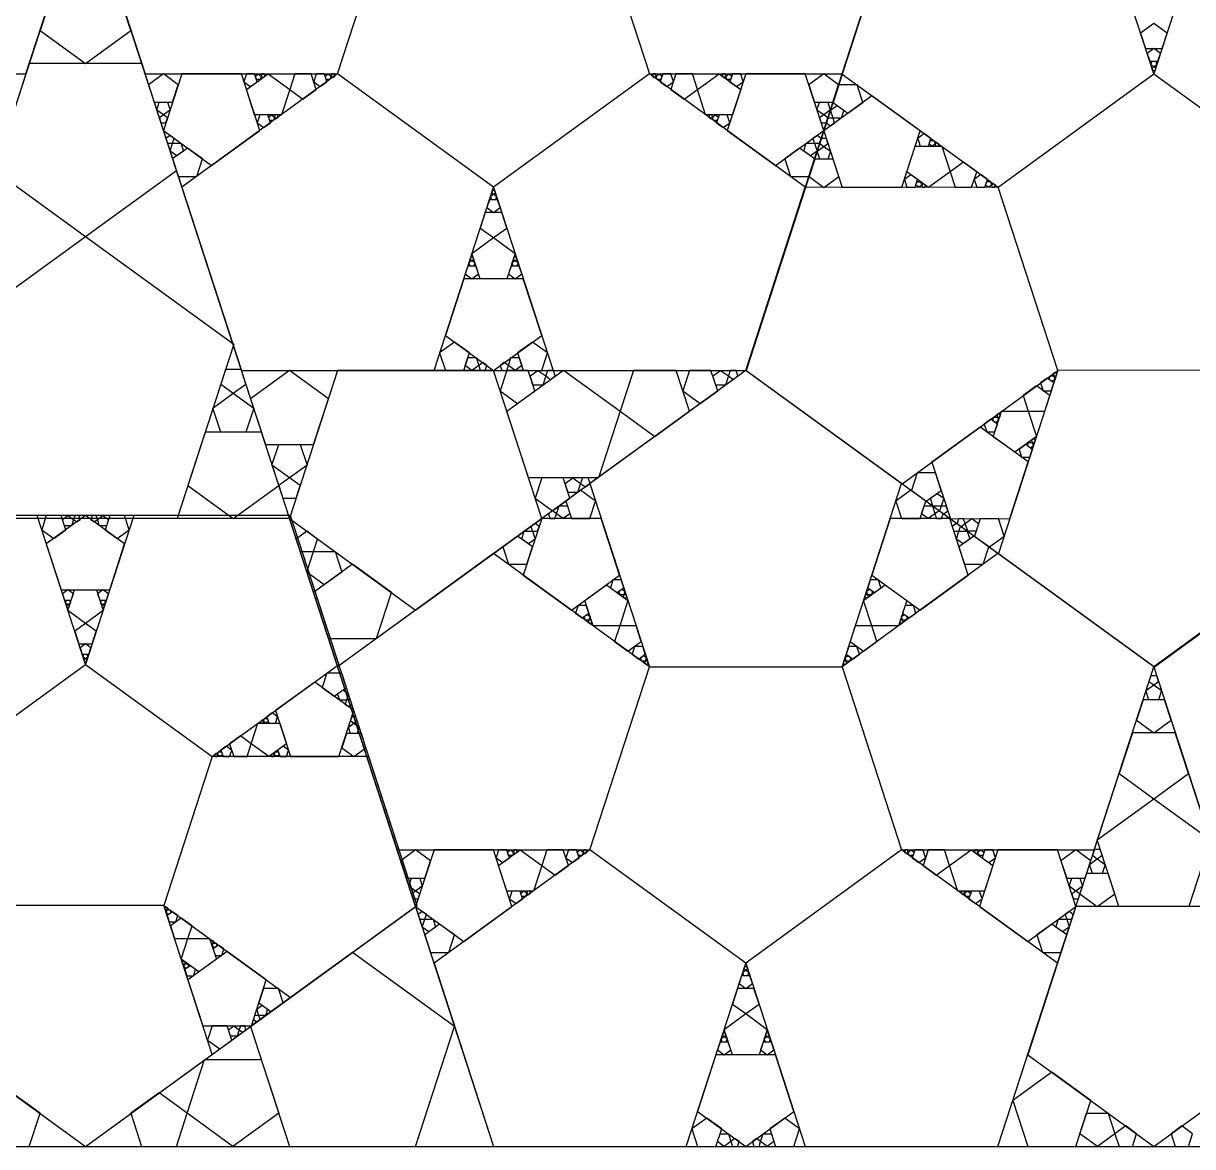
# Model space of a CAD drawing. Header units: inches. Extents: x -578 to 126, y -85 to 118.
# Drawn here: x -247.7 to -232.52, y -85.14 to -70.55 of the extents above; entities that cross this region are included whole.
import ezdxf

# ---------------------------------------------------------------- set-up
doc = ezdxf.new("R2010")
doc.units = ezdxf.units.IN
doc.header["$MEASUREMENT"] = 0
doc.layers.add('drawing', color=7, linetype='Continuous')

msp = doc.modelspace()

# ---------------------------------------------------------------- linework, layer by layer
for points in [[(-239.571, -71.203), (-241.595, -72.674), (-243.62, -71.203), (-242.846, -68.824), (-240.344, -68.824)], [(-229.744, -68.824), (-227.719, -75.054), (-233.02, -78.905), (-238.32, -75.054), (-236.295, -68.824)], [(-233.018, -71.202), (-230.992, -72.671), (-231.762, -75.051), (-234.265, -75.054), (-235.041, -72.675)], [(-245.249, -80.07), (-245.878, -82.005), (-247.912, -82.005), (-248.541, -80.07), (-246.895, -78.874)], [(-237.068, -78.905), (-236.295, -81.285), (-238.32, -82.756), (-240.344, -81.285), (-239.571, -78.905)]]:
    msp.add_lwpolyline(points, close=True)
at = {"layer": 'drawing'}
for points in [[(-283.222, 95.766), (-378.328, 26.668), (-342.001, -85.135), (-224.444, -85.135), (-188.117, 26.668)], [(-283.223, -42.43), (-269.347, -85.135), (-224.444, -85.135), (-210.568, -42.43), (-246.895, -16.037)], [(-283.222, -42.43), (-269.347, -85.135), (-224.444, -85.135), (-210.568, -42.43), (-246.895, -16.037)], [(-260.771, -58.742), (-274.647, -68.823), (-269.347, -85.135), (-252.195, -85.135), (-246.895, -68.823)], [(-260.771, -58.742), (-274.647, -68.823), (-269.347, -85.135), (-252.195, -85.135), (-246.895, -68.823)], [(-246.895, -68.823), (-241.595, -85.135), (-224.444, -85.135), (-219.144, -68.823), (-233.02, -58.742)], [(-233.02, -58.742), (-246.895, -68.824), (-241.595, -85.135), (-224.444, -85.135), (-219.144, -68.824)], [(-255.471, -75.054), (-248.92, -75.054), (-246.895, -68.823), (-252.195, -64.973), (-257.495, -68.823)], [(-255.471, -75.054), (-248.92, -75.054), (-246.895, -68.823), (-252.195, -64.973), (-257.495, -68.823)], [(-236.295, -68.824), (-241.595, -64.973), (-246.895, -68.824), (-244.871, -75.054), (-238.32, -75.054)], [(-236.295, -68.824), (-241.595, -64.973), (-246.895, -68.824), (-244.871, -75.054), (-238.32, -75.054)], [(-250.171, -71.203), (-247.669, -71.203), (-246.895, -68.823), (-248.92, -67.353), (-250.944, -68.823)], [(-242.846, -68.824), (-244.871, -67.353), (-246.895, -68.824), (-246.122, -71.203), (-243.62, -71.203)], [(-239.571, -71.203), (-237.068, -71.203), (-236.295, -68.824), (-238.32, -67.353), (-240.344, -68.824)], [(-236.296, -68.826), (-238.314, -75.058), (-233.009, -78.904), (-227.713, -75.047), (-229.745, -68.819)], [(-233.018, -71.202), (-233.793, -68.823), (-236.296, -68.826), (-237.067, -71.206), (-235.041, -72.675)], [(-230.992, -72.671), (-228.969, -71.198), (-229.745, -68.819), (-232.247, -68.821), (-233.018, -71.202)], [(-247.486, -70.64), (-246.895, -71.069), (-246.305, -70.64), (-246.53, -69.946), (-247.26, -69.946)], [(-232.846, -70.672), (-233.018, -70.546), (-233.191, -70.672), (-233.125, -70.874), (-232.911, -70.874)], [(-232.932, -70.937), (-233.018, -70.874), (-233.104, -70.937), (-233.071, -71.038), (-232.965, -71.038)], [(-248.077, -72.458), (-246.895, -73.317), (-245.714, -72.458), (-246.165, -71.069), (-247.625, -71.069)], [(-232.979, -71.084), (-233.018, -71.112), (-233.056, -71.084), (-233.042, -71.038), (-232.994, -71.038)], [(-245.69, -71.344), (-245.883, -71.203), (-246.076, -71.344), (-246.003, -71.571), (-245.764, -71.571)], [(-245.644, -71.203), (-245.883, -71.939), (-245.257, -72.393), (-244.632, -71.939), (-244.871, -71.203)], [(-245.644, -71.203), (-245.883, -71.939), (-245.257, -72.393), (-244.632, -71.939), (-244.871, -71.203)], [(-243.62, -71.203), (-245.644, -72.674), (-244.871, -75.054), (-242.368, -75.054), (-241.595, -72.674)], [(-244.805, -71.203), (-244.838, -71.305), (-244.752, -71.367), (-244.666, -71.305), (-244.699, -71.203)], [(-244.524, -71.202), (-244.243, -71.406), (-244.35, -71.736), (-244.698, -71.736), (-244.805, -71.406)], [(-244.651, -71.203), (-244.612, -71.231), (-244.627, -71.277), (-244.675, -71.277), (-244.689, -71.231)], [(-244.603, -71.203), (-244.612, -71.231), (-244.588, -71.249), (-244.565, -71.231), (-244.574, -71.203)], [(-244.177, -71.203), (-244.243, -71.406), (-244.071, -71.531), (-243.898, -71.406), (-243.964, -71.203)], [(-243.898, -71.203), (-243.931, -71.305), (-243.845, -71.367), (-243.759, -71.305), (-243.792, -71.203)], [(-243.744, -71.203), (-243.706, -71.231), (-243.72, -71.277), (-243.768, -71.277), (-243.783, -71.231)], [(-243.696, -71.203), (-243.706, -71.231), (-243.682, -71.249), (-243.658, -71.231), (-243.667, -71.203)], [(-241.595, -72.674), (-240.822, -75.054), (-238.32, -75.054), (-237.546, -72.674), (-239.571, -71.203)], [(-239.509, -71.249), (-239.485, -71.231), (-239.494, -71.203), (-239.523, -71.203), (-239.532, -71.231)], [(-239.47, -71.277), (-239.485, -71.231), (-239.446, -71.203), (-239.408, -71.231), (-239.422, -71.277)], [(-239.345, -71.367), (-239.259, -71.305), (-239.292, -71.203), (-239.398, -71.203), (-239.431, -71.305)], [(-239.12, -71.531), (-238.947, -71.406), (-239.013, -71.203), (-239.226, -71.203), (-239.292, -71.406)], [(-238.84, -71.736), (-238.947, -71.406), (-238.666, -71.202), (-238.385, -71.406), (-238.493, -71.736)], [(-238.602, -71.249), (-238.578, -71.231), (-238.587, -71.203), (-238.617, -71.203), (-238.626, -71.231)], [(-238.564, -71.277), (-238.578, -71.231), (-238.54, -71.203), (-238.501, -71.231), (-238.516, -71.277)], [(-237.933, -72.393), (-237.307, -71.939), (-237.546, -71.203), (-238.32, -71.203), (-238.559, -71.939)], [(-237.933, -72.393), (-237.307, -71.939), (-237.546, -71.203), (-238.32, -71.203), (-238.559, -71.939)], [(-238.439, -71.367), (-238.352, -71.305), (-238.385, -71.203), (-238.492, -71.203), (-238.525, -71.305)], [(-237.114, -71.344), (-237.307, -71.203), (-237.501, -71.344), (-237.427, -71.571), (-237.188, -71.571)], [(-232.994, -71.129), (-233.018, -71.112), (-233.041, -71.129), (-233.032, -71.157), (-233.003, -71.157)], [(-236.799, -71.574), (-236.873, -71.347), (-237.112, -71.347), (-237.186, -71.574), (-236.992, -71.714)], [(-236.68, -71.487), (-237.305, -71.942), (-237.065, -72.677), (-236.292, -72.676), (-236.054, -71.941)], [(-245.796, -71.673), (-245.883, -71.736), (-245.97, -71.673), (-245.937, -71.571), (-245.829, -71.571)], [(-237.221, -71.673), (-237.307, -71.736), (-237.394, -71.673), (-237.361, -71.571), (-237.254, -71.571)], [(-237.079, -71.778), (-237.186, -71.778), (-237.219, -71.676), (-237.132, -71.613), (-237.045, -71.676)], [(-245.83, -71.775), (-245.883, -71.736), (-245.936, -71.775), (-245.916, -71.838), (-245.85, -71.838)], [(-244.632, -71.736), (-244.665, -71.838), (-244.579, -71.9), (-244.492, -71.838), (-244.525, -71.736)], [(-244.478, -71.736), (-244.439, -71.764), (-244.454, -71.81), (-244.502, -71.81), (-244.516, -71.764)], [(-244.43, -71.736), (-244.439, -71.764), (-244.415, -71.781), (-244.391, -71.764), (-244.401, -71.736)], [(-238.775, -71.781), (-238.751, -71.764), (-238.761, -71.736), (-238.79, -71.736), (-238.799, -71.764)], [(-238.737, -71.81), (-238.751, -71.764), (-238.713, -71.736), (-238.674, -71.764), (-238.689, -71.81)], [(-238.612, -71.9), (-238.526, -71.838), (-238.559, -71.736), (-238.665, -71.736), (-238.698, -71.838)], [(-237.254, -71.775), (-237.307, -71.736), (-237.361, -71.775), (-237.34, -71.838), (-237.274, -71.838)], [(-237.165, -71.841), (-237.186, -71.778), (-237.252, -71.778), (-237.272, -71.841), (-237.219, -71.879)], [(-236, -71.979), (-236.086, -72.042), (-236.053, -72.143), (-235.947, -72.143), (-235.914, -72.042)], [(-245.83, -72.103), (-245.764, -72.103), (-245.744, -72.04), (-245.797, -72.001), (-245.85, -72.04)], [(-245.797, -72.205), (-245.764, -72.103), (-245.657, -72.103), (-245.624, -72.205), (-245.71, -72.268)], [(-237.534, -72.103), (-237.426, -72.103), (-237.393, -72.205), (-237.48, -72.268), (-237.567, -72.205)], [(-237.447, -72.04), (-237.426, -72.103), (-237.361, -72.103), (-237.34, -72.04), (-237.393, -72.001)], [(-237.358, -72.106), (-237.305, -72.145), (-237.251, -72.106), (-237.272, -72.043), (-237.338, -72.043)], [(-235.875, -72.07), (-235.86, -72.115), (-235.899, -72.143), (-235.938, -72.115), (-235.923, -72.07)], [(-235.837, -72.098), (-235.86, -72.115), (-235.851, -72.143), (-235.822, -72.143), (-235.813, -72.115)], [(-245.69, -72.534), (-245.451, -72.534), (-245.377, -72.307), (-245.57, -72.166), (-245.764, -72.307)], [(-237.813, -72.307), (-237.74, -72.534), (-237.501, -72.534), (-237.427, -72.307), (-237.62, -72.166)], [(-237.391, -72.208), (-237.305, -72.145), (-237.218, -72.208), (-237.251, -72.31), (-237.358, -72.31)], [(-235.772, -72.143), (-235.664, -72.473), (-235.945, -72.678), (-236.226, -72.474), (-236.119, -72.143)], [(-237.497, -72.537), (-237.304, -72.677), (-237.111, -72.537), (-237.185, -72.31), (-237.424, -72.31)], [(-235.492, -72.348), (-235.664, -72.473), (-235.598, -72.676), (-235.385, -72.676), (-235.319, -72.473)], [(-236.173, -72.512), (-236.259, -72.575), (-236.226, -72.676), (-236.119, -72.676), (-236.087, -72.575)], [(-235.266, -72.511), (-235.352, -72.574), (-235.319, -72.675), (-235.213, -72.675), (-235.18, -72.574)], [(-241.619, -72.747), (-241.595, -72.765), (-241.571, -72.747), (-241.581, -72.719), (-241.61, -72.719)], [(-235.041, -72.675), (-237.543, -72.678), (-238.314, -75.058), (-236.288, -76.527), (-234.265, -75.054)], [(-236.048, -72.603), (-236.033, -72.648), (-236.072, -72.676), (-236.11, -72.648), (-236.096, -72.603)], [(-236.009, -72.631), (-236.033, -72.648), (-236.024, -72.676), (-235.995, -72.676), (-235.985, -72.648)], [(-235.141, -72.602), (-235.126, -72.647), (-235.165, -72.675), (-235.204, -72.647), (-235.189, -72.602)], [(-235.103, -72.63), (-235.126, -72.647), (-235.117, -72.675), (-235.088, -72.675), (-235.079, -72.647)], [(-241.681, -72.939), (-241.595, -73.002), (-241.509, -72.939), (-241.542, -72.838), (-241.648, -72.838)], [(-241.634, -72.793), (-241.595, -72.765), (-241.557, -72.793), (-241.571, -72.838), (-241.619, -72.838)], [(-241.768, -73.205), (-241.595, -73.33), (-241.423, -73.205), (-241.489, -73.002), (-241.702, -73.002)], [(-248.821, -74.716), (-246.895, -73.317), (-244.97, -74.716), (-245.705, -76.979), (-248.085, -76.979)], [(-241.876, -73.534), (-241.595, -73.33), (-241.314, -73.534), (-241.422, -73.864), (-241.769, -73.864)], [(-241.914, -73.655), (-241.875, -73.627), (-241.837, -73.655), (-241.851, -73.7), (-241.899, -73.7)], [(-241.899, -73.609), (-241.875, -73.627), (-241.852, -73.609), (-241.861, -73.582), (-241.89, -73.582)], [(-241.354, -73.655), (-241.315, -73.627), (-241.276, -73.655), (-241.291, -73.7), (-241.339, -73.7)], [(-241.339, -73.609), (-241.315, -73.627), (-241.291, -73.609), (-241.3, -73.582), (-241.33, -73.582)], [(-241.962, -73.802), (-241.875, -73.864), (-241.789, -73.802), (-241.822, -73.7), (-241.929, -73.7)], [(-241.401, -73.802), (-241.315, -73.864), (-241.229, -73.802), (-241.262, -73.7), (-241.368, -73.7)], [(-242.221, -74.6), (-241.595, -75.054), (-240.97, -74.6), (-241.209, -73.864), (-241.982, -73.864)], [(-242.221, -74.6), (-241.595, -75.054), (-240.97, -74.6), (-241.209, -73.864), (-241.982, -73.864)], [(-242.101, -74.686), (-242.295, -74.827), (-242.221, -75.054), (-241.982, -75.054), (-241.908, -74.827)], [(-240.97, -75.054), (-240.896, -74.827), (-241.089, -74.686), (-241.282, -74.827), (-241.209, -75.054)], [(-241.821, -74.889), (-241.788, -74.992), (-241.875, -75.055), (-241.962, -74.992), (-241.928, -74.889)], [(-241.735, -74.953), (-241.788, -74.992), (-241.768, -75.054), (-241.702, -75.054), (-241.681, -74.992)], [(-241.423, -75.054), (-241.403, -74.992), (-241.456, -74.953), (-241.509, -74.992), (-241.489, -75.054)], [(-241.316, -75.055), (-241.403, -74.992), (-241.369, -74.889), (-241.262, -74.889), (-241.229, -74.992)], [(-245.138, -75.233), (-244.975, -75.352), (-244.813, -75.233), (-244.875, -75.042), (-245.076, -75.042)], [(-243.739, -75.422), (-244.245, -75.054), (-244.751, -75.422), (-244.558, -76.017), (-243.932, -76.017)], [(-243.62, -75.054), (-244.245, -76.979), (-242.607, -78.169), (-240.97, -76.979), (-241.595, -75.054)], [(-243.62, -75.054), (-244.245, -76.979), (-242.607, -78.169), (-240.97, -76.979), (-241.595, -75.054)], [(-238.32, -75.054), (-243.62, -78.905), (-241.595, -85.135), (-235.044, -85.135), (-233.02, -78.905)], [(-238.32, -75.054), (-243.62, -78.905), (-241.595, -85.135), (-235.044, -85.135), (-233.02, -78.905)], [(-241.423, -75.054), (-241.509, -75.319), (-241.283, -75.483), (-241.058, -75.319), (-241.144, -75.054)], [(-240.687, -75.05), (-239.952, -75.584), (-240.233, -76.449), (-241.142, -76.449), (-241.423, -75.584)], [(-241.019, -75.054), (-240.918, -75.127), (-240.956, -75.246), (-241.082, -75.246), (-241.12, -75.127)], [(-240.894, -75.054), (-240.918, -75.127), (-240.856, -75.172), (-240.793, -75.127), (-240.817, -75.054)], [(-237.068, -78.905), (-236.295, -76.525), (-238.32, -75.054), (-240.344, -76.525), (-239.571, -78.905)], [(-239.779, -75.054), (-239.952, -75.585), (-239.501, -75.912), (-239.049, -75.585), (-239.222, -75.054)], [(-239.049, -75.054), (-239.135, -75.319), (-238.91, -75.483), (-238.684, -75.319), (-238.771, -75.054)], [(-238.646, -75.054), (-238.544, -75.127), (-238.583, -75.246), (-238.708, -75.246), (-238.747, -75.127)], [(-238.521, -75.054), (-238.544, -75.127), (-238.482, -75.172), (-238.42, -75.127), (-238.444, -75.054)], [(-234.265, -75.054), (-235.035, -77.435), (-233.009, -78.904), (-230.987, -77.43), (-231.762, -75.051)], [(-234.49, -75.218), (-234.457, -75.319), (-234.351, -75.319), (-234.318, -75.218), (-234.404, -75.156)], [(-234.366, -75.127), (-234.318, -75.127), (-234.303, -75.173), (-234.342, -75.201), (-234.38, -75.173)], [(-234.327, -75.099), (-234.318, -75.127), (-234.288, -75.127), (-234.279, -75.099), (-234.303, -75.082)], [(-233.02, -78.905), (-230.995, -85.135), (-224.444, -85.135), (-222.419, -78.905), (-227.719, -75.054)], [(-233.02, -78.905), (-230.995, -85.135), (-224.444, -85.135), (-222.419, -78.905), (-227.719, -75.054)], [(-234.716, -75.382), (-234.649, -75.585), (-234.436, -75.585), (-234.371, -75.382), (-234.543, -75.257)], [(-245.24, -75.544), (-244.975, -75.352), (-244.71, -75.544), (-244.811, -75.856), (-245.139, -75.856)], [(-234.997, -75.585), (-234.649, -75.585), (-234.542, -75.915), (-234.823, -76.119), (-235.104, -75.916)], [(-235.06, -75.633), (-235.051, -75.661), (-235.021, -75.661), (-235.012, -75.633), (-235.036, -75.616)], [(-235.223, -75.752), (-235.19, -75.853), (-235.083, -75.853), (-235.051, -75.752), (-235.137, -75.689)], [(-235.098, -75.661), (-235.051, -75.661), (-235.036, -75.706), (-235.074, -75.734), (-235.113, -75.706)], [(-245.566, -76.55), (-244.975, -76.979), (-244.385, -76.55), (-244.61, -75.856), (-245.34, -75.856)], [(-235.901, -76.246), (-235.662, -76.981), (-234.888, -76.98), (-234.65, -76.244), (-235.276, -75.791)], [(-235.901, -76.246), (-235.662, -76.981), (-234.888, -76.98), (-234.65, -76.244), (-235.276, -75.791)], [(-244.018, -76.284), (-244.245, -76.449), (-244.473, -76.284), (-244.386, -76.017), (-244.105, -76.017)], [(-234.769, -76.081), (-234.736, -76.182), (-234.63, -76.182), (-234.597, -76.081), (-234.683, -76.018)], [(-234.645, -75.99), (-234.597, -75.99), (-234.582, -76.035), (-234.621, -76.063), (-234.659, -76.035)], [(-234.606, -75.962), (-234.597, -75.99), (-234.568, -75.99), (-234.559, -75.962), (-234.582, -75.945)], [(-235.855, -76.386), (-236.094, -76.386), (-236.168, -76.614), (-235.975, -76.754), (-235.781, -76.613)], [(-244.106, -76.55), (-244.245, -76.449), (-244.385, -76.55), (-244.331, -76.714), (-244.159, -76.714)], [(-240.97, -76.449), (-241.056, -76.714), (-240.83, -76.878), (-240.605, -76.714), (-240.691, -76.449)], [(-240.566, -76.449), (-240.464, -76.522), (-240.503, -76.641), (-240.628, -76.641), (-240.667, -76.522)], [(-240.441, -76.449), (-240.464, -76.522), (-240.402, -76.567), (-240.34, -76.522), (-240.364, -76.449)], [(-240.344, -76.979), (-240.27, -76.752), (-240.464, -76.612), (-240.657, -76.752), (-240.583, -76.979)], [(-236.176, -76.612), (-236.369, -76.752), (-236.295, -76.979), (-236.056, -76.979), (-235.982, -76.752)], [(-235.748, -76.715), (-235.781, -76.817), (-235.888, -76.817), (-235.921, -76.715), (-235.835, -76.652)], [(-240.69, -76.98), (-240.777, -76.917), (-240.744, -76.815), (-240.636, -76.815), (-240.603, -76.917)], [(-235.895, -76.815), (-235.862, -76.917), (-235.949, -76.98), (-236.036, -76.917), (-236.003, -76.815)], [(-235.715, -76.817), (-235.781, -76.817), (-235.801, -76.88), (-235.748, -76.918), (-235.695, -76.88)], [(-244.232, -76.94), (-249.558, -76.94), (-251.204, -82.005), (-246.895, -85.135), (-242.587, -82.005)], [(-251.183, -82.02), (-246.895, -85.135), (-242.608, -82.02), (-244.245, -76.979), (-249.545, -76.979)], [(-251.183, -82.02), (-246.895, -85.135), (-242.608, -82.02), (-244.245, -76.979), (-249.545, -76.979)], [(-246.895, -78.874), (-247.524, -76.94), (-249.558, -76.94), (-250.187, -78.874), (-248.541, -80.07)], [(-247.404, -76.94), (-247.464, -77.124), (-247.307, -77.238), (-247.15, -77.124), (-247.21, -76.94)], [(-246.387, -77.309), (-246.895, -76.94), (-247.404, -77.309), (-247.21, -77.907), (-246.581, -77.907)], [(-247.123, -76.939), (-247.052, -76.99), (-247.079, -77.073), (-247.166, -77.073), (-247.193, -76.99)], [(-247.035, -76.94), (-247.052, -76.99), (-247.009, -77.022), (-246.965, -76.99), (-246.982, -76.94)], [(-245.249, -80.07), (-243.604, -78.874), (-244.232, -76.94), (-246.267, -76.94), (-246.895, -78.874)], [(-246.782, -77.022), (-246.739, -76.99), (-246.755, -76.94), (-246.809, -76.94), (-246.825, -76.99)], [(-246.712, -77.073), (-246.739, -76.99), (-246.668, -76.939), (-246.598, -76.99), (-246.624, -77.073)], [(-246.484, -77.238), (-246.327, -77.124), (-246.387, -76.94), (-246.581, -76.94), (-246.641, -77.124)], [(-240.196, -76.979), (-240.97, -76.979), (-241.209, -77.715), (-240.583, -78.169), (-239.957, -77.715)], [(-240.797, -76.979), (-240.777, -76.917), (-240.83, -76.878), (-240.883, -76.917), (-240.863, -76.979)], [(-235.431, -77.715), (-235.67, -76.979), (-236.443, -76.979), (-236.682, -77.715), (-236.056, -78.169)], [(-235.431, -77.715), (-235.67, -76.979), (-236.443, -76.979), (-236.682, -77.715), (-236.056, -78.169)], [(-235.809, -76.878), (-235.862, -76.917), (-235.842, -76.979), (-235.776, -76.979), (-235.756, -76.917)], [(-235.522, -77.082), (-235.469, -77.043), (-235.489, -76.981), (-235.555, -76.981), (-235.575, -77.043)], [(-235.436, -77.145), (-235.469, -77.043), (-235.382, -76.98), (-235.295, -77.043), (-235.328, -77.145)], [(-235.155, -77.348), (-234.962, -77.207), (-235.036, -76.98), (-235.275, -76.981), (-235.348, -77.208)], [(-244.106, -77.409), (-243.934, -77.409), (-243.88, -77.245), (-244.02, -77.143), (-244.159, -77.245)], [(-241.196, -77.143), (-241.089, -77.143), (-241.056, -77.245), (-241.142, -77.308), (-241.229, -77.245)], [(-241.109, -77.081), (-241.089, -77.143), (-241.023, -77.143), (-241.003, -77.081), (-241.056, -77.042)], [(-235.616, -77.143), (-235.55, -77.143), (-235.53, -77.081), (-235.583, -77.042), (-235.637, -77.081)], [(-235.584, -77.245), (-235.55, -77.143), (-235.443, -77.143), (-235.41, -77.245), (-235.497, -77.308)], [(-241.476, -77.347), (-241.402, -77.574), (-241.163, -77.574), (-241.089, -77.347), (-241.282, -77.207)], [(-235.476, -77.574), (-235.237, -77.574), (-235.163, -77.347), (-235.357, -77.207), (-235.55, -77.347)], [(-244.02, -77.676), (-243.934, -77.409), (-243.653, -77.409), (-243.566, -77.676), (-243.793, -77.841)], [(-239.571, -78.905), (-241.595, -77.434), (-243.62, -78.905), (-242.846, -81.285), (-240.344, -81.285)], [(-236.295, -81.285), (-233.793, -81.285), (-233.02, -78.905), (-235.044, -77.434), (-237.068, -78.905)], [(-228.971, -78.905), (-230.995, -77.434), (-233.02, -78.905), (-232.246, -81.285), (-229.744, -81.285)], [(-243.739, -78.537), (-243.114, -78.537), (-242.92, -77.942), (-243.426, -77.574), (-243.932, -77.942)], [(-247.053, -77.958), (-247.123, -77.907), (-247.193, -77.958), (-247.166, -78.04), (-247.08, -78.04)], [(-246.667, -78.175), (-246.895, -78.341), (-247.124, -78.175), (-247.036, -77.907), (-246.754, -77.907)], [(-246.598, -77.958), (-246.668, -77.907), (-246.738, -77.958), (-246.711, -78.04), (-246.624, -78.04)], [(-239.849, -78.044), (-239.956, -78.374), (-240.303, -78.374), (-240.411, -78.044), (-240.13, -77.84)], [(-239.937, -77.777), (-240.044, -77.777), (-240.076, -77.879), (-239.99, -77.941), (-239.904, -77.879)], [(-239.889, -77.924), (-239.904, -77.97), (-239.952, -77.97), (-239.967, -77.924), (-239.928, -77.896)], [(-236.336, -78.374), (-236.683, -78.374), (-236.79, -78.044), (-236.509, -77.84), (-236.229, -78.044)], [(-236.687, -77.97), (-236.735, -77.97), (-236.75, -77.924), (-236.711, -77.896), (-236.673, -77.924)], [(-236.563, -77.879), (-236.596, -77.777), (-236.702, -77.777), (-236.735, -77.879), (-236.649, -77.941)], [(-247.092, -78.077), (-247.123, -78.1), (-247.155, -78.077), (-247.142, -78.04), (-247.104, -78.04)], [(-246.636, -78.077), (-246.668, -78.1), (-246.699, -78.077), (-246.687, -78.04), (-246.648, -78.04)], [(-239.875, -77.97), (-239.904, -77.97), (-239.913, -77.998), (-239.889, -78.015), (-239.866, -77.998)], [(-236.726, -77.998), (-236.735, -77.97), (-236.765, -77.97), (-236.774, -77.998), (-236.75, -78.015)], [(-247.104, -78.114), (-247.123, -78.1), (-247.142, -78.114), (-247.135, -78.137), (-247.111, -78.137)], [(-246.648, -78.114), (-246.668, -78.1), (-246.687, -78.114), (-246.679, -78.137), (-246.656, -78.137)], [(-240.39, -78.107), (-240.497, -78.107), (-240.53, -78.208), (-240.444, -78.271), (-240.357, -78.208)], [(-236.109, -78.208), (-236.142, -78.107), (-236.249, -78.107), (-236.282, -78.208), (-236.196, -78.271)], [(-246.755, -78.443), (-246.895, -78.341), (-247.035, -78.443), (-246.982, -78.608), (-246.809, -78.608)], [(-240.342, -78.253), (-240.357, -78.299), (-240.405, -78.299), (-240.42, -78.253), (-240.381, -78.225)], [(-240.328, -78.299), (-240.357, -78.299), (-240.366, -78.327), (-240.343, -78.344), (-240.319, -78.327)], [(-236.273, -78.327), (-236.282, -78.299), (-236.311, -78.299), (-236.32, -78.327), (-236.297, -78.344)], [(-236.234, -78.299), (-236.282, -78.299), (-236.297, -78.253), (-236.258, -78.225), (-236.219, -78.253)], [(-239.743, -78.375), (-239.956, -78.375), (-240.022, -78.577), (-239.85, -78.702), (-239.677, -78.577)], [(-236.617, -78.577), (-236.683, -78.374), (-236.896, -78.374), (-236.962, -78.577), (-236.79, -78.702)], [(-246.825, -78.659), (-246.895, -78.608), (-246.965, -78.659), (-246.939, -78.741), (-246.852, -78.741)], [(-239.657, -78.64), (-239.763, -78.64), (-239.796, -78.741), (-239.71, -78.804), (-239.624, -78.741)], [(-236.843, -78.741), (-236.876, -78.64), (-236.982, -78.64), (-237.015, -78.741), (-236.929, -78.804)], [(-246.864, -78.778), (-246.895, -78.801), (-246.927, -78.778), (-246.915, -78.741), (-246.876, -78.741)], [(-246.876, -78.815), (-246.895, -78.801), (-246.915, -78.815), (-246.907, -78.838), (-246.883, -78.838)], [(-239.609, -78.786), (-239.624, -78.832), (-239.672, -78.832), (-239.686, -78.786), (-239.648, -78.758)], [(-236.968, -78.832), (-237.015, -78.832), (-237.03, -78.786), (-236.991, -78.758), (-236.953, -78.786)], [(-239.594, -78.832), (-239.624, -78.832), (-239.633, -78.86), (-239.609, -78.877), (-239.585, -78.86)], [(-237.006, -78.86), (-237.015, -78.832), (-237.045, -78.832), (-237.054, -78.86), (-237.03, -78.877)], [(-243.604, -80.07), (-243.409, -79.472), (-243.918, -79.103), (-244.427, -79.472), (-244.232, -80.07)], [(-243.604, -80.07), (-243.409, -79.472), (-243.918, -79.103), (-244.427, -79.472), (-244.232, -80.07)], [(-243.567, -78.988), (-243.761, -78.988), (-243.821, -79.173), (-243.664, -79.287), (-243.507, -79.173)], [(-233.082, -79.096), (-233.02, -79.141), (-232.957, -79.096), (-232.981, -79.023), (-233.058, -79.023)], [(-243.479, -79.256), (-243.506, -79.339), (-243.593, -79.339), (-243.62, -79.256), (-243.55, -79.205)], [(-233.121, -79.215), (-233.02, -79.141), (-232.918, -79.215), (-232.957, -79.334), (-233.082, -79.334)], [(-243.453, -79.339), (-243.506, -79.339), (-243.523, -79.39), (-243.479, -79.421), (-243.436, -79.39)], [(-233.245, -79.599), (-233.02, -79.763), (-232.794, -79.599), (-232.88, -79.334), (-233.159, -79.334)], [(-244.552, -79.637), (-244.583, -79.614), (-244.571, -79.577), (-244.533, -79.577), (-244.521, -79.614)], [(-244.427, -79.637), (-244.4, -79.555), (-244.47, -79.504), (-244.54, -79.555), (-244.513, -79.637)], [(-243.453, -79.605), (-243.409, -79.637), (-243.366, -79.605), (-243.383, -79.554), (-243.436, -79.554)], [(-244.514, -80.071), (-244.743, -79.905), (-244.655, -79.637), (-244.373, -79.637), (-244.286, -79.905)], [(-244.591, -79.637), (-244.583, -79.614), (-244.603, -79.6), (-244.622, -79.614), (-244.615, -79.637)], [(-243.48, -79.688), (-243.409, -79.637), (-243.339, -79.688), (-243.366, -79.771), (-243.453, -79.771)], [(-244.796, -80.07), (-244.743, -79.905), (-244.883, -79.804), (-245.023, -79.905), (-244.969, -80.07)], [(-243.567, -79.956), (-243.409, -80.07), (-243.252, -79.956), (-243.312, -79.771), (-243.507, -79.771)], [(-233.471, -80.293), (-233.019, -80.621), (-232.568, -80.293), (-232.741, -79.763), (-233.298, -79.763)], [(-245.187, -80.07), (-245.18, -80.047), (-245.199, -80.033), (-245.218, -80.047), (-245.211, -80.07)], [(-245.148, -80.07), (-245.18, -80.047), (-245.168, -80.01), (-245.129, -80.01), (-245.117, -80.047)], [(-245.023, -80.07), (-244.996, -79.988), (-245.066, -79.937), (-245.136, -79.988), (-245.109, -80.07)], [(-244.45, -80.07), (-244.443, -80.047), (-244.462, -80.033), (-244.481, -80.047), (-244.474, -80.07)], [(-244.411, -80.07), (-244.443, -80.047), (-244.431, -80.01), (-244.392, -80.01), (-244.38, -80.047)], [(-244.286, -80.07), (-244.259, -79.988), (-244.329, -79.937), (-244.399, -79.988), (-244.372, -80.07)], [(-245.878, -82.005), (-244.232, -83.201), (-242.587, -82.005), (-243.215, -80.07), (-245.249, -80.07)], [(-233.755, -81.155), (-233.02, -80.621), (-232.284, -81.155), (-232.565, -82.02), (-233.474, -82.02)], [(-242.414, -81.425), (-242.607, -81.285), (-242.801, -81.425), (-242.727, -81.652), (-242.488, -81.652)], [(-242.368, -81.285), (-242.607, -82.02), (-241.982, -82.475), (-241.356, -82.02), (-241.595, -81.285)], [(-242.368, -81.285), (-242.607, -82.02), (-241.982, -82.475), (-241.356, -82.02), (-241.595, -81.285)], [(-240.344, -81.285), (-242.368, -82.756), (-241.595, -85.135), (-239.093, -85.135), (-238.32, -82.756)], [(-241.529, -81.285), (-241.562, -81.386), (-241.476, -81.449), (-241.39, -81.386), (-241.423, -81.285)], [(-241.248, -81.283), (-240.967, -81.487), (-241.075, -81.818), (-241.422, -81.818), (-241.529, -81.487)], [(-241.375, -81.285), (-241.336, -81.313), (-241.351, -81.358), (-241.399, -81.358), (-241.414, -81.313)], [(-241.327, -81.285), (-241.336, -81.313), (-241.313, -81.33), (-241.289, -81.313), (-241.298, -81.285)], [(-240.902, -81.285), (-240.967, -81.487), (-240.795, -81.613), (-240.623, -81.487), (-240.689, -81.285)], [(-240.623, -81.285), (-240.656, -81.386), (-240.57, -81.449), (-240.483, -81.386), (-240.516, -81.285)], [(-240.469, -81.285), (-240.43, -81.313), (-240.445, -81.358), (-240.492, -81.358), (-240.507, -81.313)], [(-240.421, -81.285), (-240.43, -81.313), (-240.406, -81.33), (-240.382, -81.313), (-240.391, -81.285)], [(-238.32, -82.756), (-237.546, -85.135), (-235.044, -85.135), (-234.271, -82.756), (-236.295, -81.285)], [(-236.233, -81.33), (-236.209, -81.313), (-236.218, -81.285), (-236.248, -81.285), (-236.257, -81.313)], [(-236.195, -81.358), (-236.209, -81.313), (-236.171, -81.285), (-236.132, -81.313), (-236.147, -81.358)], [(-236.07, -81.449), (-235.983, -81.386), (-236.016, -81.285), (-236.123, -81.285), (-236.156, -81.386)], [(-235.844, -81.613), (-235.672, -81.487), (-235.738, -81.285), (-235.951, -81.285), (-236.016, -81.487)], [(-235.564, -81.818), (-235.672, -81.487), (-235.391, -81.283), (-235.11, -81.487), (-235.217, -81.818)], [(-235.326, -81.33), (-235.303, -81.313), (-235.312, -81.285), (-235.341, -81.285), (-235.35, -81.313)], [(-235.288, -81.358), (-235.303, -81.313), (-235.264, -81.285), (-235.225, -81.313), (-235.24, -81.358)], [(-234.657, -82.475), (-234.032, -82.02), (-234.271, -81.285), (-235.044, -81.285), (-235.283, -82.02)], [(-234.657, -82.475), (-234.032, -82.02), (-234.271, -81.285), (-235.044, -81.285), (-235.283, -82.02)], [(-235.163, -81.449), (-235.077, -81.386), (-235.11, -81.285), (-235.216, -81.285), (-235.249, -81.386)], [(-233.838, -81.425), (-234.032, -81.285), (-234.225, -81.425), (-234.151, -81.652), (-233.912, -81.652)], [(-233.854, -81.472), (-233.753, -81.398), (-233.652, -81.472), (-233.69, -81.591), (-233.816, -81.591)], [(-233.815, -81.353), (-233.753, -81.398), (-233.691, -81.353), (-233.714, -81.28), (-233.791, -81.28)], [(-242.521, -81.754), (-242.607, -81.818), (-242.694, -81.754), (-242.661, -81.652), (-242.554, -81.652)], [(-233.945, -81.754), (-234.032, -81.818), (-234.119, -81.754), (-234.085, -81.652), (-233.978, -81.652)], [(-233.978, -81.856), (-233.753, -82.02), (-233.527, -81.856), (-233.614, -81.591), (-233.892, -81.591)], [(-242.554, -81.856), (-242.607, -81.818), (-242.661, -81.856), (-242.64, -81.919), (-242.575, -81.919)], [(-241.356, -81.818), (-241.389, -81.919), (-241.303, -81.981), (-241.217, -81.919), (-241.25, -81.818)], [(-241.202, -81.817), (-241.163, -81.845), (-241.178, -81.891), (-241.226, -81.891), (-241.241, -81.845)], [(-241.154, -81.818), (-241.163, -81.845), (-241.14, -81.863), (-241.116, -81.845), (-241.125, -81.818)], [(-235.5, -81.863), (-235.476, -81.845), (-235.485, -81.818), (-235.514, -81.818), (-235.523, -81.845)], [(-235.461, -81.891), (-235.476, -81.845), (-235.437, -81.817), (-235.398, -81.845), (-235.413, -81.891)], [(-235.336, -81.981), (-235.25, -81.919), (-235.283, -81.818), (-235.389, -81.818), (-235.422, -81.919)], [(-233.978, -81.856), (-234.032, -81.818), (-234.085, -81.856), (-234.065, -81.919), (-233.999, -81.919)], [(-247.912, -82.005), (-248.541, -83.94), (-246.895, -85.135), (-245.249, -83.94), (-245.878, -82.005)], [(-245.859, -82.064), (-245.835, -82.064), (-245.828, -82.041), (-245.847, -82.027), (-245.866, -82.041)], [(-245.847, -82.101), (-245.835, -82.064), (-245.796, -82.064), (-245.784, -82.101), (-245.816, -82.124)], [(-245.808, -82.22), (-245.722, -82.22), (-245.695, -82.138), (-245.765, -82.087), (-245.835, -82.138)], [(-242.554, -82.184), (-242.488, -82.184), (-242.468, -82.121), (-242.521, -82.083), (-242.575, -82.121)], [(-234.657, -83.946), (-233.02, -85.135), (-231.382, -83.946), (-232.007, -82.02), (-234.032, -82.02)], [(-234.657, -83.946), (-233.02, -85.135), (-231.382, -83.946), (-232.007, -82.02), (-234.032, -82.02)], [(-234.171, -82.121), (-234.151, -82.184), (-234.085, -82.184), (-234.065, -82.121), (-234.118, -82.083)], [(-245.738, -82.436), (-245.565, -82.436), (-245.511, -82.271), (-245.651, -82.169), (-245.792, -82.271)], [(-242.522, -82.286), (-242.488, -82.184), (-242.381, -82.184), (-242.348, -82.286), (-242.435, -82.349)], [(-242.414, -82.615), (-242.175, -82.615), (-242.101, -82.388), (-242.295, -82.247), (-242.488, -82.388)], [(-234.538, -82.388), (-234.464, -82.615), (-234.225, -82.615), (-234.151, -82.388), (-234.345, -82.247)], [(-234.258, -82.184), (-234.151, -82.184), (-234.118, -82.286), (-234.204, -82.349), (-234.291, -82.286)], [(-245.652, -82.704), (-245.565, -82.436), (-245.283, -82.436), (-245.195, -82.704), (-245.424, -82.87)], [(-245.263, -82.497), (-245.239, -82.497), (-245.231, -82.475), (-245.251, -82.461), (-245.27, -82.475)], [(-245.37, -83.57), (-244.741, -83.57), (-244.547, -82.972), (-245.055, -82.603), (-245.564, -82.972)], [(-245.37, -83.57), (-244.741, -83.57), (-244.547, -82.972), (-245.055, -82.603), (-245.564, -82.972)], [(-245.251, -82.534), (-245.239, -82.497), (-245.2, -82.497), (-245.188, -82.534), (-245.219, -82.557)], [(-245.212, -82.654), (-245.125, -82.654), (-245.099, -82.571), (-245.169, -82.52), (-245.239, -82.571)], [(-242.607, -85.135), (-242.101, -83.578), (-243.426, -82.615), (-244.751, -83.578), (-244.245, -85.135)], [(-245.631, -82.765), (-245.607, -82.765), (-245.6, -82.742), (-245.619, -82.728), (-245.638, -82.742)], [(-245.619, -82.802), (-245.607, -82.765), (-245.568, -82.765), (-245.556, -82.802), (-245.588, -82.825)], [(-245.58, -82.921), (-245.494, -82.921), (-245.467, -82.839), (-245.537, -82.788), (-245.607, -82.839)], [(-238.406, -83.021), (-238.32, -83.083), (-238.233, -83.021), (-238.266, -82.919), (-238.373, -82.919)], [(-238.358, -82.874), (-238.32, -82.846), (-238.281, -82.874), (-238.296, -82.919), (-238.343, -82.919)], [(-238.343, -82.829), (-238.32, -82.846), (-238.296, -82.829), (-238.305, -82.801), (-238.334, -82.801)], [(-244.329, -83.271), (-244.389, -83.086), (-244.584, -83.086), (-244.644, -83.271), (-244.487, -83.385)], [(-238.492, -83.286), (-238.32, -83.411), (-238.147, -83.286), (-238.213, -83.083), (-238.426, -83.083)], [(-244.557, -83.437), (-244.644, -83.437), (-244.671, -83.354), (-244.6, -83.303), (-244.53, -83.354)], [(-244.628, -83.488), (-244.644, -83.437), (-244.698, -83.437), (-244.714, -83.488), (-244.671, -83.519)], [(-238.601, -83.615), (-238.32, -83.411), (-238.039, -83.615), (-238.146, -83.946), (-238.493, -83.946)], [(-245.249, -83.57), (-245.31, -83.755), (-245.152, -83.869), (-244.995, -83.755), (-245.055, -83.57)], [(-244.968, -83.57), (-244.898, -83.621), (-244.925, -83.704), (-245.012, -83.704), (-245.039, -83.621)], [(-244.881, -83.57), (-244.898, -83.621), (-244.854, -83.652), (-244.811, -83.621), (-244.827, -83.57)], [(-238.623, -83.691), (-238.6, -83.708), (-238.576, -83.691), (-238.585, -83.663), (-238.614, -83.663)], [(-238.063, -83.691), (-238.039, -83.708), (-238.016, -83.691), (-238.025, -83.663), (-238.054, -83.663)], [(-238.686, -83.883), (-238.6, -83.946), (-238.514, -83.883), (-238.546, -83.782), (-238.653, -83.782)], [(-238.638, -83.736), (-238.6, -83.708), (-238.561, -83.736), (-238.576, -83.782), (-238.624, -83.782)], [(-238.126, -83.883), (-238.039, -83.946), (-237.953, -83.883), (-237.986, -83.782), (-238.093, -83.782)], [(-238.078, -83.736), (-238.039, -83.708), (-238.001, -83.736), (-238.016, -83.782), (-238.063, -83.782)], [(-238.945, -84.681), (-238.32, -85.135), (-237.694, -84.681), (-237.933, -83.946), (-238.706, -83.946)], [(-238.945, -84.681), (-238.32, -85.135), (-237.694, -84.681), (-237.933, -83.946), (-238.706, -83.946)], [(-244.98, -85.139), (-245.575, -84.706), (-245.348, -84.007), (-244.612, -84.007), (-244.385, -84.706)], [(-234.345, -84.173), (-234.851, -84.54), (-234.657, -85.135), (-234.032, -85.135), (-233.838, -84.54)], [(-247.851, -84.441), (-248.216, -84.706), (-248.076, -85.135), (-247.625, -85.135), (-247.486, -84.706)], [(-245.714, -85.135), (-245.575, -84.706), (-245.94, -84.441), (-246.305, -84.706), (-246.166, -85.135)], [(-233.611, -84.704), (-233.524, -84.972), (-233.751, -85.137), (-233.978, -84.972), (-233.892, -84.704)], [(-238.826, -84.768), (-239.019, -84.908), (-238.945, -85.135), (-238.706, -85.135), (-238.632, -84.908)], [(-237.694, -85.135), (-237.62, -84.908), (-237.813, -84.768), (-238.007, -84.908), (-237.933, -85.135)], [(-233.384, -84.87), (-233.524, -84.972), (-233.471, -85.136), (-233.298, -85.136), (-233.245, -84.972)], [(-232.568, -85.135), (-232.515, -84.972), (-232.655, -84.87), (-232.794, -84.972), (-232.741, -85.135)], [(-238.545, -84.971), (-238.512, -85.073), (-238.599, -85.136), (-238.686, -85.073), (-238.653, -84.971)], [(-238.459, -85.034), (-238.512, -85.073), (-238.492, -85.135), (-238.426, -85.135), (-238.406, -85.073)], [(-238.147, -85.135), (-238.127, -85.073), (-238.18, -85.034), (-238.233, -85.073), (-238.213, -85.135)], [(-238.04, -85.136), (-238.127, -85.073), (-238.094, -84.971), (-237.986, -84.971), (-237.953, -85.073)]]:
    msp.add_lwpolyline(points, close=True, dxfattribs=at)

doc.saveas('drawing.dxf')
